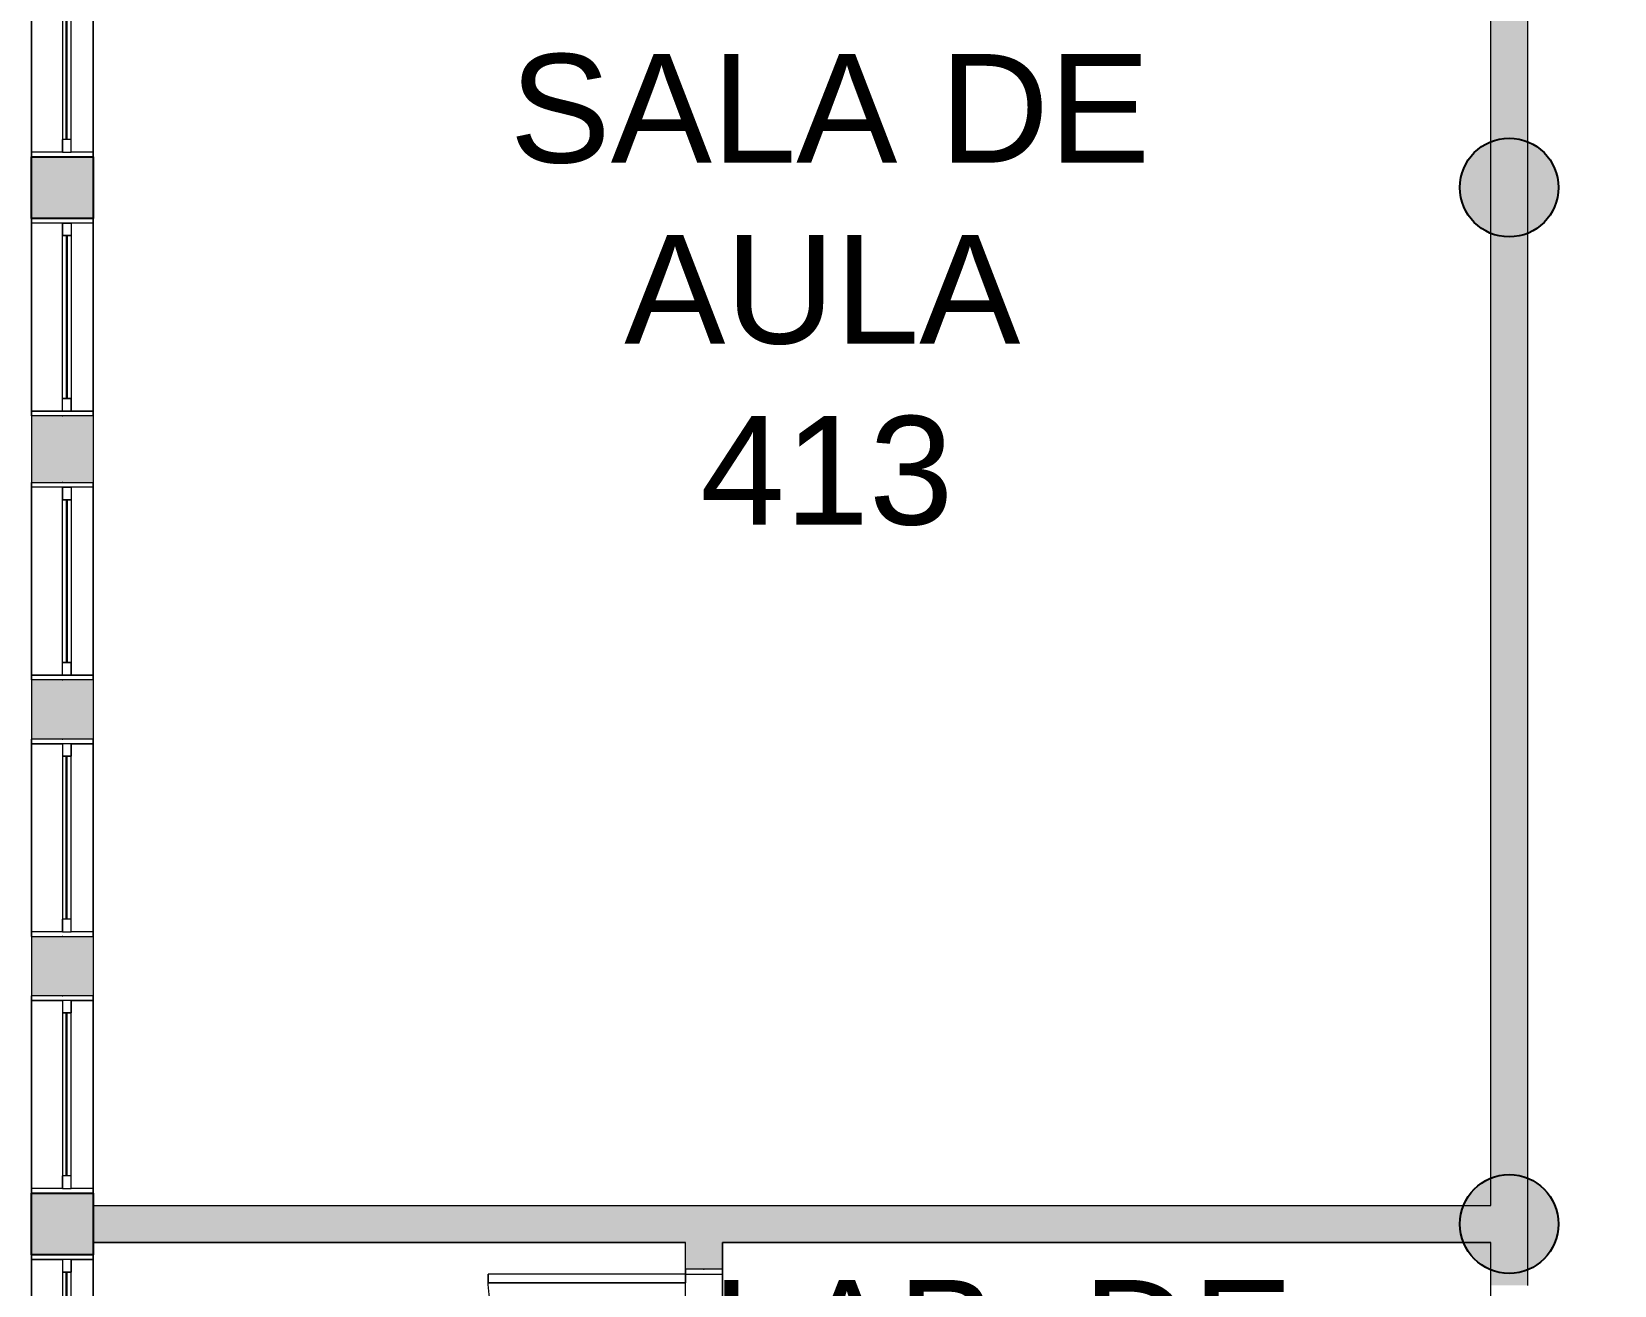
# Model space of a CAD drawing. Header units: metres. Extents: x 512 to 829, y -209 to 245.
# Drawn here: x 745.45 to 751.86, y -98.62 to -93.54 of the extents above; entities that cross this region are included whole.
import ezdxf

# ---------------------------------------------------------------- set-up
doc = ezdxf.new("R2010")
doc.units = ezdxf.units.M
doc.header["$LTSCALE"] = 0.508
doc.set_wipeout_variables(frame=1)
doc.header["$PDSIZE"] = -2
for name, color, linetype, lineweight in [('AMB-NOVOS', 10, 'Continuous', 15), ('None', 7, 'Continuous', 5), ('NãoImprimir', 7, 'Continuous', 5), ('Peitoris', 2, 'Continuous', 5), ('Telhado-Princ', 7, 'Continuous', 5)]:
    doc.layers.add(name, color=color, linetype=linetype, lineweight=lineweight)

# ---------------------------------------------------------------- blocks, each defined once
blk = doc.blocks.new('Grupo-942')
at = {"color": 7, "linetype": 'Continuous', "lineweight": 5}
for points in [[(-0.4, 0.125), (-0.38095, 0.125), (-0.38095, -0.125), (-0.4, -0.125)], [(0.38095, 0.125), (0.4, 0.125), (0.4, -0.125), (0.38095, -0.125)]]:
    blk.add_wipeout(points, dxfattribs=at).dxf.layer = 'None'
at = {"layer": 'None', "color": 7, "linetype": 'Continuous', "lineweight": 5}
for points in [[(-0.4, 0.125), (-0.38095, 0.125), (-0.38095, -0.125), (-0.4, -0.125)], [(0.38095, 0.125), (0.4, 0.125), (0.4, -0.125), (0.38095, -0.125)]]:
    blk.add_lwpolyline(points, close=True, dxfattribs=at)
blk = doc.blocks.new('Grupo-943')
at = {"layer": 'None', "color": 7}
blk.add_blockref('Grupo-942', (0, 0), dxfattribs=at)
at = {"layer": 'None', "color": 7, "linetype": 'Continuous', "lineweight": 5}
for p, q in [((-0.4, 0.125), (-0.38095, 0.125)), ((-0.38095, 0.125), (-0.38095, -0.125)), ((0.4, 0.125), (0.38095, 0.125)), ((0.38095, 0.125), (0.38095, -0.125)), ((-0.4, -0.125), (-0.38095, -0.125)), ((0.4, -0.125), (0.38095, -0.125))]:
    blk.add_line(p, q, dxfattribs=at)
blk = doc.blocks.new('Grupo-944')
at = {"layer": 'None', "color": 7, "linetype": 'Continuous', "lineweight": 5}
for p, q in [((-0.38095, 0.034925), (-0.38095, 0)), ((0.38095, 0.034925), (0.38095, 0))]:
    blk.add_line(p, q, dxfattribs=at)
blk = doc.blocks.new('Grupo-945')
at = {"color": 7, "linetype": 'Continuous', "lineweight": 5}
for points in [[(-0.38095, 0.034925), (-0.33015, 0.034925), (-0.33015, 0), (-0.38095, 0)], [(0.33015, 0.034925), (0.38095, 0.034925), (0.38095, 0), (0.33015, 0)]]:
    blk.add_wipeout(points, dxfattribs=at).dxf.layer = 'None'
at = {"layer": 'None', "color": 7, "linetype": 'Continuous', "lineweight": 5}
for points in [[(-0.38095, 0.034925), (-0.33015, 0.034925), (-0.33015, 0), (-0.38095, 0)], [(0.33015, 0.034925), (0.38095, 0.034925), (0.38095, 0), (0.33015, 0)]]:
    blk.add_lwpolyline(points, close=True, dxfattribs=at)
blk = doc.blocks.new('Grupo-946')
at = {"layer": 'None', "color": 7}
blk.add_blockref('Grupo-944', (0, 0), dxfattribs=at)
at = {"color": 7, "linetype": 'Continuous', "lineweight": 5}
blk.add_wipeout([(-0.33015, 0.034925), (0.33015, 0.034925), (0.33015, 0), (-0.33015, 0)], dxfattribs=at).dxf.layer = 'None'
at = {"layer": 'None', "color": 7, "linetype": 'Continuous', "lineweight": 5}
blk.add_lwpolyline([(-0.33015, 0.034925), (0.33015, 0.034925), (0.33015, 0), (-0.33015, 0)], close=True, dxfattribs=at)
at = {"layer": 'None', "color": 7}
blk.add_blockref('Grupo-945', (0, 0), dxfattribs=at)
at = {"layer": 'None', "color": 7, "linetype": 'Continuous', "lineweight": 5}
for p, q in [((-0.38095, 0.034925), (-0.33015, 0.034925)), ((-0.38095, 0), (-0.33015, 0)), ((-0.33015, 0.034925), (-0.33015, 0)), ((0.38095, 0.034925), (0.33015, 0.034925)), ((0.33015, 0.034925), (0.33015, 0)), ((0.38095, 0), (0.33015, 0))]:
    blk.add_line(p, q, dxfattribs=at)
blk = doc.blocks.new('Grupo-947')
at = {"color": 7, "linetype": 'Continuous', "lineweight": 9}
blk.add_wipeout([(-0.3301, 0.0181), (0.3301, 0.0181), (0.3301, 0.0168), (-0.3301, 0.0168)], dxfattribs=at).dxf.layer = 'None'
blk = doc.blocks.new('Grupo-948')
at = {"layer": 'None', "color": 7}
blk.add_blockref('Grupo-947', (0, 0), dxfattribs=at)
at = {"layer": 'None', "color": 7, "linetype": 'Continuous', "lineweight": 25}
for p, q in [((-0.3301, 0.0181), (0.3301, 0.0181)), ((-0.3301, 0.0168), (0.3301, 0.0168))]:
    blk.add_line(p, q, dxfattribs=at)
blk = doc.blocks.new('Grupo-949')
at = {"layer": 'None', "color": 7, "linetype": 'Continuous', "lineweight": 20}
for p, q in [((0.4, 0.125), (-0.4, 0.125)), ((0.4, -0.125), (-0.4, -0.125))]:
    blk.add_line(p, q, dxfattribs=at)
blk = doc.blocks.new('Window (2D)-93')
at = {"color": 7, "linetype": 'Continuous', "lineweight": 5}
blk.add_wipeout([(-0.4, 0.125), (0.4, 0.125), (0.4, -0.125), (-0.4, -0.125)], dxfattribs=at).dxf.layer = 'None'
at = {"layer": 'None', "color": 7}
blk.add_blockref('Grupo-943', (0, 0), dxfattribs=at)
at = {"layer": 'None', "color": 7, "linetype": 'Continuous', "lineweight": 5}
for p, q in [((-0.4, 0.125), (0.4, 0.125)), ((-0.4, -0.125), (0.4, -0.125))]:
    blk.add_line(p, q, dxfattribs=at)
at = {"layer": 'NãoImprimir', "linetype": 'Continuous'}
for p in [(-0.4, 0), (0.4, 0)]:
    blk.add_point(p, dxfattribs=at)
at = {"layer": 'Peitoris'}
blk.add_blockref('Grupo-946', (0, 0), dxfattribs=at)
blk.add_blockref('Grupo-948', (0, 0), dxfattribs=at)
at = {"layer": 'Telhado-Princ'}
blk.add_blockref('Grupo-949', (0, 0), dxfattribs=at)
blk = doc.blocks.new('Grupo-950')
at = {"color": 7, "linetype": 'Continuous', "lineweight": 5}
for points in [[(-0.4, 0.125), (-0.38095, 0.125), (-0.38095, -0.125), (-0.4, -0.125)], [(0.38095, 0.125), (0.4, 0.125), (0.4, -0.125), (0.38095, -0.125)]]:
    blk.add_wipeout(points, dxfattribs=at).dxf.layer = 'None'
at = {"layer": 'None', "color": 7, "linetype": 'Continuous', "lineweight": 5}
for points in [[(-0.4, 0.125), (-0.38095, 0.125), (-0.38095, -0.125), (-0.4, -0.125)], [(0.38095, 0.125), (0.4, 0.125), (0.4, -0.125), (0.38095, -0.125)]]:
    blk.add_lwpolyline(points, close=True, dxfattribs=at)
blk = doc.blocks.new('Grupo-951')
at = {"layer": 'None', "color": 7}
blk.add_blockref('Grupo-950', (0, 0), dxfattribs=at)
at = {"layer": 'None', "color": 7, "linetype": 'Continuous', "lineweight": 5}
for p, q in [((-0.4, 0.125), (-0.38095, 0.125)), ((-0.38095, 0.125), (-0.38095, -0.125)), ((0.4, 0.125), (0.38095, 0.125)), ((0.38095, 0.125), (0.38095, -0.125)), ((-0.4, -0.125), (-0.38095, -0.125)), ((0.4, -0.125), (0.38095, -0.125))]:
    blk.add_line(p, q, dxfattribs=at)
blk = doc.blocks.new('Grupo-952')
at = {"layer": 'None', "color": 7, "linetype": 'Continuous', "lineweight": 5}
for p, q in [((-0.38095, 0.034925), (-0.38095, 0)), ((0.38095, 0.034925), (0.38095, 0))]:
    blk.add_line(p, q, dxfattribs=at)
blk = doc.blocks.new('Grupo-953')
at = {"color": 7, "linetype": 'Continuous', "lineweight": 5}
for points in [[(-0.38095, 0.034925), (-0.33015, 0.034925), (-0.33015, 0), (-0.38095, 0)], [(0.33015, 0.034925), (0.38095, 0.034925), (0.38095, 0), (0.33015, 0)]]:
    blk.add_wipeout(points, dxfattribs=at).dxf.layer = 'None'
at = {"layer": 'None', "color": 7, "linetype": 'Continuous', "lineweight": 5}
for points in [[(-0.38095, 0.034925), (-0.33015, 0.034925), (-0.33015, 0), (-0.38095, 0)], [(0.33015, 0.034925), (0.38095, 0.034925), (0.38095, 0), (0.33015, 0)]]:
    blk.add_lwpolyline(points, close=True, dxfattribs=at)
blk = doc.blocks.new('Grupo-954')
at = {"layer": 'None', "color": 7}
blk.add_blockref('Grupo-952', (0, 0), dxfattribs=at)
at = {"color": 7, "linetype": 'Continuous', "lineweight": 5}
blk.add_wipeout([(-0.33015, 0.034925), (0.33015, 0.034925), (0.33015, 0), (-0.33015, 0)], dxfattribs=at).dxf.layer = 'None'
at = {"layer": 'None', "color": 7, "linetype": 'Continuous', "lineweight": 5}
blk.add_lwpolyline([(-0.33015, 0.034925), (0.33015, 0.034925), (0.33015, 0), (-0.33015, 0)], close=True, dxfattribs=at)
at = {"layer": 'None', "color": 7}
blk.add_blockref('Grupo-953', (0, 0), dxfattribs=at)
at = {"layer": 'None', "color": 7, "linetype": 'Continuous', "lineweight": 5}
for p, q in [((-0.38095, 0.034925), (-0.33015, 0.034925)), ((-0.38095, 0), (-0.33015, 0)), ((-0.33015, 0.034925), (-0.33015, 0)), ((0.38095, 0.034925), (0.33015, 0.034925)), ((0.33015, 0.034925), (0.33015, 0)), ((0.38095, 0), (0.33015, 0))]:
    blk.add_line(p, q, dxfattribs=at)
blk = doc.blocks.new('Grupo-955')
at = {"color": 7, "linetype": 'Continuous', "lineweight": 9}
blk.add_wipeout([(-0.3301, 0.0181), (0.3301, 0.0181), (0.3301, 0.0168), (-0.3301, 0.0168)], dxfattribs=at).dxf.layer = 'None'
blk = doc.blocks.new('Grupo-956')
at = {"layer": 'None', "color": 7}
blk.add_blockref('Grupo-955', (0, 0), dxfattribs=at)
at = {"layer": 'None', "color": 7, "linetype": 'Continuous', "lineweight": 25}
for p, q in [((-0.3301, 0.0181), (0.3301, 0.0181)), ((-0.3301, 0.0168), (0.3301, 0.0168))]:
    blk.add_line(p, q, dxfattribs=at)
blk = doc.blocks.new('Grupo-957')
at = {"layer": 'None', "color": 7, "linetype": 'Continuous', "lineweight": 20}
for p, q in [((0.4, 0.125), (-0.4, 0.125)), ((0.4, -0.125), (-0.4, -0.125))]:
    blk.add_line(p, q, dxfattribs=at)
blk = doc.blocks.new('Window (2D)-94')
at = {"color": 7, "linetype": 'Continuous', "lineweight": 5}
blk.add_wipeout([(-0.4, 0.125), (0.4, 0.125), (0.4, -0.125), (-0.4, -0.125)], dxfattribs=at).dxf.layer = 'None'
at = {"layer": 'None', "color": 7}
blk.add_blockref('Grupo-951', (0, 0), dxfattribs=at)
at = {"layer": 'None', "color": 7, "linetype": 'Continuous', "lineweight": 5}
for p, q in [((-0.4, 0.125), (0.4, 0.125)), ((-0.4, -0.125), (0.4, -0.125))]:
    blk.add_line(p, q, dxfattribs=at)
at = {"layer": 'NãoImprimir', "linetype": 'Continuous'}
for p in [(-0.4, 0), (0.4, 0)]:
    blk.add_point(p, dxfattribs=at)
at = {"layer": 'Peitoris'}
blk.add_blockref('Grupo-954', (0, 0), dxfattribs=at)
blk.add_blockref('Grupo-956', (0, 0), dxfattribs=at)
at = {"layer": 'Telhado-Princ'}
blk.add_blockref('Grupo-957', (0, 0), dxfattribs=at)
blk = doc.blocks.new('Grupo-958')
at = {"color": 7, "linetype": 'Continuous', "lineweight": 5}
for points in [[(-0.4, 0.125), (-0.38095, 0.125), (-0.38095, -0.125), (-0.4, -0.125)], [(0.38095, 0.125), (0.4, 0.125), (0.4, -0.125), (0.38095, -0.125)]]:
    blk.add_wipeout(points, dxfattribs=at).dxf.layer = 'None'
at = {"layer": 'None', "color": 7, "linetype": 'Continuous', "lineweight": 5}
for points in [[(-0.4, 0.125), (-0.38095, 0.125), (-0.38095, -0.125), (-0.4, -0.125)], [(0.38095, 0.125), (0.4, 0.125), (0.4, -0.125), (0.38095, -0.125)]]:
    blk.add_lwpolyline(points, close=True, dxfattribs=at)
blk = doc.blocks.new('Grupo-959')
at = {"layer": 'None', "color": 7}
blk.add_blockref('Grupo-958', (0, 0), dxfattribs=at)
at = {"layer": 'None', "color": 7, "linetype": 'Continuous', "lineweight": 5}
for p, q in [((-0.4, 0.125), (-0.38095, 0.125)), ((-0.38095, 0.125), (-0.38095, -0.125)), ((0.4, 0.125), (0.38095, 0.125)), ((0.38095, 0.125), (0.38095, -0.125)), ((-0.4, -0.125), (-0.38095, -0.125)), ((0.4, -0.125), (0.38095, -0.125))]:
    blk.add_line(p, q, dxfattribs=at)
blk = doc.blocks.new('Grupo-960')
at = {"layer": 'None', "color": 7, "linetype": 'Continuous', "lineweight": 5}
for p, q in [((-0.38095, 0.034925), (-0.38095, 0)), ((0.38095, 0.034925), (0.38095, 0))]:
    blk.add_line(p, q, dxfattribs=at)
blk = doc.blocks.new('Grupo-961')
at = {"color": 7, "linetype": 'Continuous', "lineweight": 5}
for points in [[(-0.38095, 0.034925), (-0.33015, 0.034925), (-0.33015, 0), (-0.38095, 0)], [(0.33015, 0.034925), (0.38095, 0.034925), (0.38095, 0), (0.33015, 0)]]:
    blk.add_wipeout(points, dxfattribs=at).dxf.layer = 'None'
at = {"layer": 'None', "color": 7, "linetype": 'Continuous', "lineweight": 5}
for points in [[(-0.38095, 0.034925), (-0.33015, 0.034925), (-0.33015, 0), (-0.38095, 0)], [(0.33015, 0.034925), (0.38095, 0.034925), (0.38095, 0), (0.33015, 0)]]:
    blk.add_lwpolyline(points, close=True, dxfattribs=at)
blk = doc.blocks.new('Grupo-962')
at = {"layer": 'None', "color": 7}
blk.add_blockref('Grupo-960', (0, 0), dxfattribs=at)
at = {"color": 7, "linetype": 'Continuous', "lineweight": 5}
blk.add_wipeout([(-0.33015, 0.034925), (0.33015, 0.034925), (0.33015, 0), (-0.33015, 0)], dxfattribs=at).dxf.layer = 'None'
at = {"layer": 'None', "color": 7, "linetype": 'Continuous', "lineweight": 5}
blk.add_lwpolyline([(-0.33015, 0.034925), (0.33015, 0.034925), (0.33015, 0), (-0.33015, 0)], close=True, dxfattribs=at)
at = {"layer": 'None', "color": 7}
blk.add_blockref('Grupo-961', (0, 0), dxfattribs=at)
at = {"layer": 'None', "color": 7, "linetype": 'Continuous', "lineweight": 5}
for p, q in [((-0.38095, 0.034925), (-0.33015, 0.034925)), ((-0.38095, 0), (-0.33015, 0)), ((-0.33015, 0.034925), (-0.33015, 0)), ((0.38095, 0.034925), (0.33015, 0.034925)), ((0.33015, 0.034925), (0.33015, 0)), ((0.38095, 0), (0.33015, 0))]:
    blk.add_line(p, q, dxfattribs=at)
blk = doc.blocks.new('Grupo-963')
at = {"color": 7, "linetype": 'Continuous', "lineweight": 9}
blk.add_wipeout([(-0.3301, 0.0181), (0.3301, 0.0181), (0.3301, 0.0168), (-0.3301, 0.0168)], dxfattribs=at).dxf.layer = 'None'
blk = doc.blocks.new('Grupo-964')
at = {"layer": 'None', "color": 7}
blk.add_blockref('Grupo-963', (0, 0), dxfattribs=at)
at = {"layer": 'None', "color": 7, "linetype": 'Continuous', "lineweight": 25}
for p, q in [((-0.3301, 0.0181), (0.3301, 0.0181)), ((-0.3301, 0.0168), (0.3301, 0.0168))]:
    blk.add_line(p, q, dxfattribs=at)
blk = doc.blocks.new('Grupo-965')
at = {"layer": 'None', "color": 7, "linetype": 'Continuous', "lineweight": 20}
for p, q in [((0.4, 0.125), (-0.4, 0.125)), ((0.4, -0.125), (-0.4, -0.125))]:
    blk.add_line(p, q, dxfattribs=at)
blk = doc.blocks.new('Window (2D)-95')
at = {"color": 7, "linetype": 'Continuous', "lineweight": 5}
blk.add_wipeout([(-0.4, 0.125), (0.4, 0.125), (0.4, -0.125), (-0.4, -0.125)], dxfattribs=at).dxf.layer = 'None'
at = {"layer": 'None', "color": 7}
blk.add_blockref('Grupo-959', (0, 0), dxfattribs=at)
at = {"layer": 'None', "color": 7, "linetype": 'Continuous', "lineweight": 5}
for p, q in [((-0.4, 0.125), (0.4, 0.125)), ((-0.4, -0.125), (0.4, -0.125))]:
    blk.add_line(p, q, dxfattribs=at)
at = {"layer": 'NãoImprimir', "linetype": 'Continuous'}
for p in [(-0.4, 0), (0.4, 0)]:
    blk.add_point(p, dxfattribs=at)
at = {"layer": 'Peitoris'}
blk.add_blockref('Grupo-962', (0, 0), dxfattribs=at)
blk.add_blockref('Grupo-964', (0, 0), dxfattribs=at)
at = {"layer": 'Telhado-Princ'}
blk.add_blockref('Grupo-965', (0, 0), dxfattribs=at)
blk = doc.blocks.new('Grupo-966')
at = {"color": 7, "linetype": 'Continuous', "lineweight": 5}
for points in [[(-0.4, 0.125), (-0.38095, 0.125), (-0.38095, -0.125), (-0.4, -0.125)], [(0.38095, 0.125), (0.4, 0.125), (0.4, -0.125), (0.38095, -0.125)]]:
    blk.add_wipeout(points, dxfattribs=at).dxf.layer = 'None'
at = {"layer": 'None', "color": 7, "linetype": 'Continuous', "lineweight": 5}
for points in [[(-0.4, 0.125), (-0.38095, 0.125), (-0.38095, -0.125), (-0.4, -0.125)], [(0.38095, 0.125), (0.4, 0.125), (0.4, -0.125), (0.38095, -0.125)]]:
    blk.add_lwpolyline(points, close=True, dxfattribs=at)
blk = doc.blocks.new('Grupo-967')
at = {"layer": 'None', "color": 7}
blk.add_blockref('Grupo-966', (0, 0), dxfattribs=at)
at = {"layer": 'None', "color": 7, "linetype": 'Continuous', "lineweight": 5}
for p, q in [((-0.4, 0.125), (-0.38095, 0.125)), ((-0.38095, 0.125), (-0.38095, -0.125)), ((0.4, 0.125), (0.38095, 0.125)), ((0.38095, 0.125), (0.38095, -0.125)), ((-0.4, -0.125), (-0.38095, -0.125)), ((0.4, -0.125), (0.38095, -0.125))]:
    blk.add_line(p, q, dxfattribs=at)
blk = doc.blocks.new('Grupo-968')
at = {"layer": 'None', "color": 7, "linetype": 'Continuous', "lineweight": 5}
for p, q in [((-0.38095, 0.034925), (-0.38095, 0)), ((0.38095, 0.034925), (0.38095, 0))]:
    blk.add_line(p, q, dxfattribs=at)
blk = doc.blocks.new('Grupo-969')
at = {"color": 7, "linetype": 'Continuous', "lineweight": 5}
for points in [[(-0.38095, 0.034925), (-0.33015, 0.034925), (-0.33015, 0), (-0.38095, 0)], [(0.33015, 0.034925), (0.38095, 0.034925), (0.38095, 0), (0.33015, 0)]]:
    blk.add_wipeout(points, dxfattribs=at).dxf.layer = 'None'
at = {"layer": 'None', "color": 7, "linetype": 'Continuous', "lineweight": 5}
for points in [[(-0.38095, 0.034925), (-0.33015, 0.034925), (-0.33015, 0), (-0.38095, 0)], [(0.33015, 0.034925), (0.38095, 0.034925), (0.38095, 0), (0.33015, 0)]]:
    blk.add_lwpolyline(points, close=True, dxfattribs=at)
blk = doc.blocks.new('Grupo-970')
at = {"layer": 'None', "color": 7}
blk.add_blockref('Grupo-968', (0, 0), dxfattribs=at)
at = {"color": 7, "linetype": 'Continuous', "lineweight": 5}
blk.add_wipeout([(-0.33015, 0.034925), (0.33015, 0.034925), (0.33015, 0), (-0.33015, 0)], dxfattribs=at).dxf.layer = 'None'
at = {"layer": 'None', "color": 7, "linetype": 'Continuous', "lineweight": 5}
blk.add_lwpolyline([(-0.33015, 0.034925), (0.33015, 0.034925), (0.33015, 0), (-0.33015, 0)], close=True, dxfattribs=at)
at = {"layer": 'None', "color": 7}
blk.add_blockref('Grupo-969', (0, 0), dxfattribs=at)
at = {"layer": 'None', "color": 7, "linetype": 'Continuous', "lineweight": 5}
for p, q in [((-0.38095, 0.034925), (-0.33015, 0.034925)), ((-0.38095, 0), (-0.33015, 0)), ((-0.33015, 0.034925), (-0.33015, 0)), ((0.38095, 0.034925), (0.33015, 0.034925)), ((0.33015, 0.034925), (0.33015, 0)), ((0.38095, 0), (0.33015, 0))]:
    blk.add_line(p, q, dxfattribs=at)
blk = doc.blocks.new('Grupo-971')
at = {"color": 7, "linetype": 'Continuous', "lineweight": 9}
blk.add_wipeout([(-0.3301, 0.0181), (0.3301, 0.0181), (0.3301, 0.0168), (-0.3301, 0.0168)], dxfattribs=at).dxf.layer = 'None'
blk = doc.blocks.new('Grupo-972')
at = {"layer": 'None', "color": 7}
blk.add_blockref('Grupo-971', (0, 0), dxfattribs=at)
at = {"layer": 'None', "color": 7, "linetype": 'Continuous', "lineweight": 25}
for p, q in [((-0.3301, 0.0181), (0.3301, 0.0181)), ((-0.3301, 0.0168), (0.3301, 0.0168))]:
    blk.add_line(p, q, dxfattribs=at)
blk = doc.blocks.new('Grupo-973')
at = {"layer": 'None', "color": 7, "linetype": 'Continuous', "lineweight": 20}
for p, q in [((0.4, 0.125), (-0.4, 0.125)), ((0.4, -0.125), (-0.4, -0.125))]:
    blk.add_line(p, q, dxfattribs=at)
blk = doc.blocks.new('Window (2D)-96')
at = {"color": 7, "linetype": 'Continuous', "lineweight": 5}
blk.add_wipeout([(-0.4, 0.125), (0.4, 0.125), (0.4, -0.125), (-0.4, -0.125)], dxfattribs=at).dxf.layer = 'None'
at = {"layer": 'None', "color": 7}
blk.add_blockref('Grupo-967', (0, 0), dxfattribs=at)
at = {"layer": 'None', "color": 7, "linetype": 'Continuous', "lineweight": 5}
for p, q in [((-0.4, 0.125), (0.4, 0.125)), ((-0.4, -0.125), (0.4, -0.125))]:
    blk.add_line(p, q, dxfattribs=at)
at = {"layer": 'NãoImprimir', "linetype": 'Continuous'}
for p in [(-0.4, 0), (0.4, 0)]:
    blk.add_point(p, dxfattribs=at)
at = {"layer": 'Peitoris'}
blk.add_blockref('Grupo-970', (0, 0), dxfattribs=at)
blk.add_blockref('Grupo-972', (0, 0), dxfattribs=at)
at = {"layer": 'Telhado-Princ'}
blk.add_blockref('Grupo-973', (0, 0), dxfattribs=at)
blk = doc.blocks.new('Grupo-974')
at = {"color": 7, "linetype": 'Continuous', "lineweight": 5}
for points in [[(-0.4, 0.125), (-0.38095, 0.125), (-0.38095, -0.125), (-0.4, -0.125)], [(0.38095, 0.125), (0.4, 0.125), (0.4, -0.125), (0.38095, -0.125)]]:
    blk.add_wipeout(points, dxfattribs=at).dxf.layer = 'None'
at = {"layer": 'None', "color": 7, "linetype": 'Continuous', "lineweight": 5}
for points in [[(-0.4, 0.125), (-0.38095, 0.125), (-0.38095, -0.125), (-0.4, -0.125)], [(0.38095, 0.125), (0.4, 0.125), (0.4, -0.125), (0.38095, -0.125)]]:
    blk.add_lwpolyline(points, close=True, dxfattribs=at)
blk = doc.blocks.new('Grupo-975')
at = {"layer": 'None', "color": 7}
blk.add_blockref('Grupo-974', (0, 0), dxfattribs=at)
at = {"layer": 'None', "color": 7, "linetype": 'Continuous', "lineweight": 5}
for p, q in [((-0.4, 0.125), (-0.38095, 0.125)), ((-0.38095, 0.125), (-0.38095, -0.125)), ((0.4, 0.125), (0.38095, 0.125)), ((0.38095, 0.125), (0.38095, -0.125)), ((-0.4, -0.125), (-0.38095, -0.125)), ((0.4, -0.125), (0.38095, -0.125))]:
    blk.add_line(p, q, dxfattribs=at)
blk = doc.blocks.new('Grupo-976')
at = {"layer": 'None', "color": 7, "linetype": 'Continuous', "lineweight": 5}
for p, q in [((-0.38095, 0.034925), (-0.38095, 0)), ((0.38095, 0.034925), (0.38095, 0))]:
    blk.add_line(p, q, dxfattribs=at)
blk = doc.blocks.new('Grupo-977')
at = {"color": 7, "linetype": 'Continuous', "lineweight": 5}
for points in [[(-0.38095, 0.034925), (-0.33015, 0.034925), (-0.33015, 0), (-0.38095, 0)], [(0.33015, 0.034925), (0.38095, 0.034925), (0.38095, 0), (0.33015, 0)]]:
    blk.add_wipeout(points, dxfattribs=at).dxf.layer = 'None'
at = {"layer": 'None', "color": 7, "linetype": 'Continuous', "lineweight": 5}
for points in [[(-0.38095, 0.034925), (-0.33015, 0.034925), (-0.33015, 0), (-0.38095, 0)], [(0.33015, 0.034925), (0.38095, 0.034925), (0.38095, 0), (0.33015, 0)]]:
    blk.add_lwpolyline(points, close=True, dxfattribs=at)
blk = doc.blocks.new('Grupo-978')
at = {"layer": 'None', "color": 7}
blk.add_blockref('Grupo-976', (0, 0), dxfattribs=at)
at = {"color": 7, "linetype": 'Continuous', "lineweight": 5}
blk.add_wipeout([(-0.33015, 0.034925), (0.33015, 0.034925), (0.33015, 0), (-0.33015, 0)], dxfattribs=at).dxf.layer = 'None'
at = {"layer": 'None', "color": 7, "linetype": 'Continuous', "lineweight": 5}
blk.add_lwpolyline([(-0.33015, 0.034925), (0.33015, 0.034925), (0.33015, 0), (-0.33015, 0)], close=True, dxfattribs=at)
at = {"layer": 'None', "color": 7}
blk.add_blockref('Grupo-977', (0, 0), dxfattribs=at)
at = {"layer": 'None', "color": 7, "linetype": 'Continuous', "lineweight": 5}
for p, q in [((-0.38095, 0.034925), (-0.33015, 0.034925)), ((-0.38095, 0), (-0.33015, 0)), ((-0.33015, 0.034925), (-0.33015, 0)), ((0.38095, 0.034925), (0.33015, 0.034925)), ((0.33015, 0.034925), (0.33015, 0)), ((0.38095, 0), (0.33015, 0))]:
    blk.add_line(p, q, dxfattribs=at)
blk = doc.blocks.new('Grupo-979')
at = {"color": 7, "linetype": 'Continuous', "lineweight": 9}
blk.add_wipeout([(-0.3301, 0.0181), (0.3301, 0.0181), (0.3301, 0.0168), (-0.3301, 0.0168)], dxfattribs=at).dxf.layer = 'None'
blk = doc.blocks.new('Grupo-980')
at = {"layer": 'None', "color": 7}
blk.add_blockref('Grupo-979', (0, 0), dxfattribs=at)
at = {"layer": 'None', "color": 7, "linetype": 'Continuous', "lineweight": 25}
for p, q in [((-0.3301, 0.0181), (0.3301, 0.0181)), ((-0.3301, 0.0168), (0.3301, 0.0168))]:
    blk.add_line(p, q, dxfattribs=at)
blk = doc.blocks.new('Grupo-981')
at = {"layer": 'None', "color": 7, "linetype": 'Continuous', "lineweight": 20}
for p, q in [((0.4, 0.125), (-0.4, 0.125)), ((0.4, -0.125), (-0.4, -0.125))]:
    blk.add_line(p, q, dxfattribs=at)
blk = doc.blocks.new('Window (2D)-97')
at = {"color": 7, "linetype": 'Continuous', "lineweight": 5}
blk.add_wipeout([(-0.4, 0.125), (0.4, 0.125), (0.4, -0.125), (-0.4, -0.125)], dxfattribs=at).dxf.layer = 'None'
at = {"layer": 'None', "color": 7}
blk.add_blockref('Grupo-975', (0, 0), dxfattribs=at)
at = {"layer": 'None', "color": 7, "linetype": 'Continuous', "lineweight": 5}
for p, q in [((-0.4, 0.125), (0.4, 0.125)), ((-0.4, -0.125), (0.4, -0.125))]:
    blk.add_line(p, q, dxfattribs=at)
at = {"layer": 'NãoImprimir', "linetype": 'Continuous'}
for p in [(-0.4, 0), (0.4, 0)]:
    blk.add_point(p, dxfattribs=at)
at = {"layer": 'Peitoris'}
blk.add_blockref('Grupo-978', (0, 0), dxfattribs=at)
blk.add_blockref('Grupo-980', (0, 0), dxfattribs=at)
at = {"layer": 'Telhado-Princ'}
blk.add_blockref('Grupo-981', (0, 0), dxfattribs=at)
blk = doc.blocks.new('Grupo-982')
at = {"color": 7, "linetype": 'Continuous', "lineweight": 5}
for points in [[(-0.4, 0.125), (-0.38095, 0.125), (-0.38095, -0.125), (-0.4, -0.125)], [(0.38095, 0.125), (0.4, 0.125), (0.4, -0.125), (0.38095, -0.125)]]:
    blk.add_wipeout(points, dxfattribs=at).dxf.layer = 'None'
at = {"layer": 'None', "color": 7, "linetype": 'Continuous', "lineweight": 5}
for points in [[(-0.4, 0.125), (-0.38095, 0.125), (-0.38095, -0.125), (-0.4, -0.125)], [(0.38095, 0.125), (0.4, 0.125), (0.4, -0.125), (0.38095, -0.125)]]:
    blk.add_lwpolyline(points, close=True, dxfattribs=at)
blk = doc.blocks.new('Grupo-983')
at = {"layer": 'None', "color": 7}
blk.add_blockref('Grupo-982', (0, 0), dxfattribs=at)
at = {"layer": 'None', "color": 7, "linetype": 'Continuous', "lineweight": 5}
for p, q in [((-0.4, 0.125), (-0.38095, 0.125)), ((-0.38095, 0.125), (-0.38095, -0.125)), ((0.4, 0.125), (0.38095, 0.125)), ((0.38095, 0.125), (0.38095, -0.125)), ((-0.4, -0.125), (-0.38095, -0.125)), ((0.4, -0.125), (0.38095, -0.125))]:
    blk.add_line(p, q, dxfattribs=at)
blk = doc.blocks.new('Grupo-984')
at = {"layer": 'None', "color": 7, "linetype": 'Continuous', "lineweight": 5}
for p, q in [((-0.38095, 0.034925), (-0.38095, 0)), ((0.38095, 0.034925), (0.38095, 0))]:
    blk.add_line(p, q, dxfattribs=at)
blk = doc.blocks.new('Grupo-985')
at = {"color": 7, "linetype": 'Continuous', "lineweight": 5}
for points in [[(-0.38095, 0.034925), (-0.33015, 0.034925), (-0.33015, 0), (-0.38095, 0)], [(0.33015, 0.034925), (0.38095, 0.034925), (0.38095, 0), (0.33015, 0)]]:
    blk.add_wipeout(points, dxfattribs=at).dxf.layer = 'None'
at = {"layer": 'None', "color": 7, "linetype": 'Continuous', "lineweight": 5}
for points in [[(-0.38095, 0.034925), (-0.33015, 0.034925), (-0.33015, 0), (-0.38095, 0)], [(0.33015, 0.034925), (0.38095, 0.034925), (0.38095, 0), (0.33015, 0)]]:
    blk.add_lwpolyline(points, close=True, dxfattribs=at)
blk = doc.blocks.new('Grupo-986')
at = {"layer": 'None', "color": 7}
blk.add_blockref('Grupo-984', (0, 0), dxfattribs=at)
at = {"color": 7, "linetype": 'Continuous', "lineweight": 5}
blk.add_wipeout([(-0.33015, 0.034925), (0.33015, 0.034925), (0.33015, 0), (-0.33015, 0)], dxfattribs=at).dxf.layer = 'None'
at = {"layer": 'None', "color": 7, "linetype": 'Continuous', "lineweight": 5}
blk.add_lwpolyline([(-0.33015, 0.034925), (0.33015, 0.034925), (0.33015, 0), (-0.33015, 0)], close=True, dxfattribs=at)
at = {"layer": 'None', "color": 7}
blk.add_blockref('Grupo-985', (0, 0), dxfattribs=at)
at = {"layer": 'None', "color": 7, "linetype": 'Continuous', "lineweight": 5}
for p, q in [((-0.38095, 0.034925), (-0.33015, 0.034925)), ((-0.38095, 0), (-0.33015, 0)), ((-0.33015, 0.034925), (-0.33015, 0)), ((0.38095, 0.034925), (0.33015, 0.034925)), ((0.33015, 0.034925), (0.33015, 0)), ((0.38095, 0), (0.33015, 0))]:
    blk.add_line(p, q, dxfattribs=at)
blk = doc.blocks.new('Grupo-987')
at = {"color": 7, "linetype": 'Continuous', "lineweight": 9}
blk.add_wipeout([(-0.3301, 0.0181), (0.3301, 0.0181), (0.3301, 0.0168), (-0.3301, 0.0168)], dxfattribs=at).dxf.layer = 'None'
blk = doc.blocks.new('Grupo-988')
at = {"layer": 'None', "color": 7}
blk.add_blockref('Grupo-987', (0, 0), dxfattribs=at)
at = {"layer": 'None', "color": 7, "linetype": 'Continuous', "lineweight": 25}
for p, q in [((-0.3301, 0.0181), (0.3301, 0.0181)), ((-0.3301, 0.0168), (0.3301, 0.0168))]:
    blk.add_line(p, q, dxfattribs=at)
blk = doc.blocks.new('Grupo-989')
at = {"layer": 'None', "color": 7, "linetype": 'Continuous', "lineweight": 20}
for p, q in [((0.4, 0.125), (-0.4, 0.125)), ((0.4, -0.125), (-0.4, -0.125))]:
    blk.add_line(p, q, dxfattribs=at)
blk = doc.blocks.new('Window (2D)-98')
at = {"color": 7, "linetype": 'Continuous', "lineweight": 5}
blk.add_wipeout([(-0.4, 0.125), (0.4, 0.125), (0.4, -0.125), (-0.4, -0.125)], dxfattribs=at).dxf.layer = 'None'
at = {"layer": 'None', "color": 7}
blk.add_blockref('Grupo-983', (0, 0), dxfattribs=at)
at = {"layer": 'None', "color": 7, "linetype": 'Continuous', "lineweight": 5}
for p, q in [((-0.4, 0.125), (0.4, 0.125)), ((-0.4, -0.125), (0.4, -0.125))]:
    blk.add_line(p, q, dxfattribs=at)
at = {"layer": 'NãoImprimir', "linetype": 'Continuous'}
for p in [(-0.4, 0), (0.4, 0)]:
    blk.add_point(p, dxfattribs=at)
at = {"layer": 'Peitoris'}
blk.add_blockref('Grupo-986', (0, 0), dxfattribs=at)
blk.add_blockref('Grupo-988', (0, 0), dxfattribs=at)
at = {"layer": 'Telhado-Princ'}
blk.add_blockref('Grupo-989', (0, 0), dxfattribs=at)
blk = doc.blocks.new('Grupo-1424')
at = {"layer": 'None', "color": 7, "linetype": 'Continuous', "lineweight": 5}
for p, q in [((-0.42, 0.075), (-0.42, -0.075)), ((0.42, 0.075), (0.42, -0.075))]:
    blk.add_line(p, q, dxfattribs=at)
blk = doc.blocks.new('Grupo-1425')
at = {"color": 7, "linetype": 'Continuous', "lineweight": 5}
for points in [[(-0.42, 0.075), (-0.4, 0.075), (-0.4, -0.075), (-0.42, -0.075)], [(0.4, 0.075), (0.42, 0.075), (0.42, -0.075), (0.4, -0.075)]]:
    blk.add_wipeout(points, dxfattribs=at).dxf.layer = 'None'
at = {"layer": 'None', "color": 7, "linetype": 'Continuous', "lineweight": 5}
for points in [[(-0.42, 0.075), (-0.4, 0.075), (-0.4, -0.075), (-0.42, -0.075)], [(0.4, 0.075), (0.42, 0.075), (0.42, -0.075), (0.4, -0.075)]]:
    blk.add_lwpolyline(points, close=True, dxfattribs=at)
blk = doc.blocks.new('Grupo-1426')
at = {"layer": 'None', "color": 7}
blk.add_blockref('Grupo-1424', (0, 0), dxfattribs=at)
blk.add_blockref('Grupo-1425', (0, 0), dxfattribs=at)
at = {"layer": 'None', "color": 7, "linetype": 'Continuous', "lineweight": 5}
for p, q in [((-0.42, 0.075), (-0.4, 0.075)), ((-0.4, 0.075), (-0.4, -0.075)), ((0.42, 0.075), (0.4, 0.075)), ((0.4, 0.075), (0.4, -0.075)), ((-0.42, -0.075), (-0.4, -0.075)), ((0.42, -0.075), (0.4, -0.075))]:
    blk.add_line(p, q, dxfattribs=at)
blk = doc.blocks.new('Grupo-1427')
at = {"layer": 'None', "color": 7, "linetype": 'Continuous', "lineweight": 5}
blk.add_arc((-0.4, 0.075), 0.8, 0, 90, dxfattribs=at)
blk = doc.blocks.new('Grupo-1428')
at = {"color": 7, "linetype": 'Continuous', "lineweight": 5}
blk.add_wipeout([(-0.4, 0.075), (-0.4, 0.875), (-0.365, 0.875), (-0.365, 0.075)], dxfattribs=at).dxf.layer = 'None'
at = {"layer": 'None', "color": 7, "linetype": 'Continuous', "lineweight": 5}
blk.add_lwpolyline([(-0.4, 0.075), (-0.4, 0.875), (-0.365, 0.875), (-0.365, 0.075)], close=True, dxfattribs=at)
blk = doc.blocks.new('Grupo-1429')
at = {"layer": 'None', "color": 7}
blk.add_blockref('Grupo-1428', (0, 0), dxfattribs=at)
at = {"layer": 'None', "color": 7, "linetype": 'Continuous', "lineweight": 5}
for p, q in [((-0.4, 0.075), (-0.4, 0.875)), ((-0.4, 0.875), (-0.365, 0.875)), ((-0.365, 0.075), (-0.365, 0.875)), ((-0.4, 0.075), (-0.365, 0.075))]:
    blk.add_line(p, q, dxfattribs=at)
blk = doc.blocks.new('Grupo-1430')
at = {"layer": 'Peitoris', "color": 7}
blk.add_blockref('Grupo-1429', (0, 0), dxfattribs=at)
blk = doc.blocks.new('Grupo-1431')
at = {"layer": 'None', "color": 7, "linetype": 'Continuous', "lineweight": 5}
for p, q in [((0.42, 0.075), (-0.42, 0.075)), ((0.42, -0.075), (-0.42, -0.075))]:
    blk.add_line(p, q, dxfattribs=at)
blk = doc.blocks.new('Door (2D)-36')
at = {"layer": 'None', "color": 7}
blk.add_blockref('Grupo-1426', (0, 0), dxfattribs=at)
at = {"layer": 'NãoImprimir', "color": 7, "linetype": 'Continuous', "lineweight": 5}
for p in [(-0.42, 0), (0.42, 0)]:
    blk.add_point(p, dxfattribs=at)
at = {"layer": 'Peitoris', "color": 7}
blk.add_blockref('Grupo-1427', (0, 0), dxfattribs=at)
at = {"layer": 'None', "color": 7}
blk.add_blockref('Grupo-1430', (0, 0), dxfattribs=at)
at = {"layer": 'Telhado-Princ', "color": 7}
blk.add_blockref('Grupo-1431', (0, 0), dxfattribs=at)

msp = doc.modelspace()

# ---------------------------------------------------------------- hatches: boundary and pattern name
at = {"layer": 'None', "linetype": 'Continuous', "lineweight": 0}
h = msp.add_hatch(color=255, dxfattribs=at)
edge = h.paths.add_edge_path()
edge.add_arc((751.4345, -94.1742), 0.2, 0, 360)
h = msp.add_hatch(color=255, dxfattribs=at)
edge = h.paths.add_edge_path()
edge.add_arc((751.4345, -94.1742), 0.2, 0, 360)
h = msp.add_hatch(color=255, dxfattribs=at)
edge = h.paths.add_edge_path()
edge.add_arc((751.4345, -98.3742), 0.2, 0, 360)
h = msp.add_hatch(color=255, dxfattribs=at)
edge = h.paths.add_edge_path()
edge.add_arc((751.4345, -98.3742), 0.2, 0, 360)

# ---------------------------------------------------------------- linework, layer by layer
at = {"layer": 'None', "color": 7, "linetype": 'Continuous', "lineweight": 18}
for p, q in [((751.3595, -98.2992), (751.3595, -91.0578)), ((751.5095, -98.6228), (751.5095, -91.0578)), ((745.4455, -94.0492), (745.4455, -94.2992)), ((745.6955, -94.0492), (745.6955, -94.2992)), ((745.4455, -95.0992), (745.4455, -95.3692)), ((745.6955, -95.0992), (745.6955, -95.3692)), ((745.4455, -96.1692), (745.4455, -96.4092)), ((745.6955, -96.1692), (745.6955, -96.4092)), ((745.4455, -97.2092), (745.4455, -97.4492)), ((745.6955, -97.2092), (745.6955, -97.4492)), ((745.4455, -98.2492), (745.4455, -98.4992)), ((745.6955, -98.2492), (745.6955, -98.4992)), ((745.6955, -98.2992), (751.3595, -98.2992)), ((745.6955, -98.4492), (748.0955, -98.4492)), ((748.0955, -98.5578), (748.0955, -98.4492)), ((748.2455, -98.4492), (751.3595, -98.4492)), ((748.2455, -98.5578), (748.2455, -98.4492)), ((751.3595, -98.6228), (751.3595, -98.4492))]:
    msp.add_line(p, q, dxfattribs=at)
at = {"layer": 'None', "color": 7, "linetype": 'Continuous', "lineweight": 5}
for points in [[(751.3595, -90.0492), (745.6955, -90.0492), (745.6955, -98.2992), (751.3595, -98.2992)], [(748.0955, -98.4492), (745.6955, -98.4492), (745.6955, -101.4492), (748.0955, -101.4492)], [(751.3595, -101.4492), (751.3595, -98.4492), (748.2455, -98.4492), (748.2455, -101.4492)]]:
    msp.add_lwpolyline(points, close=True, dxfattribs=at)
at = {"layer": 'None', "color": 7, "linetype": 'Continuous', "lineweight": 25}
for centre in [(751.4345, -94.1742), (751.4345, -94.1742), (751.4345, -98.3742), (751.4345, -98.3742)]:
    msp.add_circle(centre, 0.2, dxfattribs=at)
at = {"layer": 'None', "color": 250, "linetype": 'Continuous'}
for points in [[(751.5095, -98.6228), (751.3595, -98.6228), (751.5095, -91.0578), (751.3595, -91.0578)], [(745.4455, -94.0492), (745.6955, -94.0492), (745.4455, -94.2992), (745.6955, -94.2992)], [(745.4455, -95.0992), (745.6955, -95.0992), (745.4455, -95.3692), (745.6955, -95.3692)], [(745.4455, -96.1692), (745.6955, -96.1692), (745.4455, -96.4092), (745.6955, -96.4092)], [(745.4455, -97.2092), (745.6955, -97.2092), (745.4455, -97.4492), (745.6955, -97.4492)], [(745.4455, -98.2492), (745.6955, -98.2492), (745.4455, -98.4992), (745.6955, -98.4992)], [(745.6955, -98.4492), (745.6955, -98.2992), (751.3595, -98.4492), (751.3595, -98.2992)], [(748.2455, -98.5578), (748.0955, -98.5578), (748.2455, -98.4492), (748.0955, -98.4492)]]:
    msp.add_solid(points, dxfattribs=at)

# ---------------------------------------------------------------- texts
at = {"layer": 'AMB-NOVOS', "linetype": 'Continuous', "lineweight": 0, "insert": (747.2541, -93.6331), "char_height": 0.44, "attachment_point": 1}
msp.add_mtext_dynamic_manual_height_columns('\\pi0.12885;{\\fArial|b0|i0|c0|p34;SALA DE \\P\\pi0.59346;AULA\\P\\pi0.90185;413}', width=2.79355, gutter_width=1, heights=[0], dxfattribs=at)

# ---------------------------------------------------------------- next in the draw order: block references
at = {"layer": 'None', "color": 7, "xscale": -1}
for name, p, rotation in [('Window (2D)-93', (745.5705, -93.6492), 270), ('Window (2D)-96', (745.5705, -96.8092), 270), ('Window (2D)-97', (745.5705, -97.8492), 270), ('Window (2D)-98', (745.5705, -98.8992), 270), ('Door (2D)-36', (748.1705, -98.9778), 90)]:
    msp.add_blockref(name, p, dxfattribs=dict(at, rotation=rotation))
at = {"layer": 'None', "color": 7, "rotation": 270}
for name, p in [('Window (2D)-94', (745.5705, -94.6992)), ('Window (2D)-95', (745.5705, -95.7692))]:
    msp.add_blockref(name, p, dxfattribs=at)

# ---------------------------------------------------------------- next in the draw order: hatches: boundary and pattern name
at = {"layer": 'None', "linetype": 'Continuous', "lineweight": 0}
for points in [[(745.4455, -94.2992), (745.4455, -94.0492), (745.6955, -94.0492), (745.6955, -94.2992)], [(745.4455, -98.4992), (745.4455, -98.2492), (745.6955, -98.2492), (745.6955, -98.4992)]]:
    msp.add_hatch(color=255, dxfattribs=at).paths.add_polyline_path(points)

# ---------------------------------------------------------------- next in the draw order: linework, layer by layer
at = {"layer": 'None', "color": 7, "linetype": 'Continuous', "lineweight": 25}
for points in [[(745.4455, -94.2992), (745.4455, -94.0492), (745.6955, -94.0492), (745.6955, -94.2992)], [(745.4455, -98.4992), (745.4455, -98.2492), (745.6955, -98.2492), (745.6955, -98.4992)]]:
    msp.add_lwpolyline(points, close=True, dxfattribs=at)

# ---------------------------------------------------------------- next in the draw order: texts
at = {"layer": 'AMB-NOVOS', "linetype": 'Continuous', "lineweight": 0, "insert": (748.2022, -98.6006), "char_height": 0.44, "attachment_point": 1}
msp.add_mtext_dynamic_manual_height_columns('{\\fArial|b0|i0|c0|p34;LAB. DE PESQUISA\\PPEPG - TIDD\\H0.91664x;\\C0;\\P\\pi1.47935;\\H1.0909x;\\C256;411}', width=3.863571, gutter_width=1, heights=[0], dxfattribs=at)

doc.saveas('drawing.dxf')
